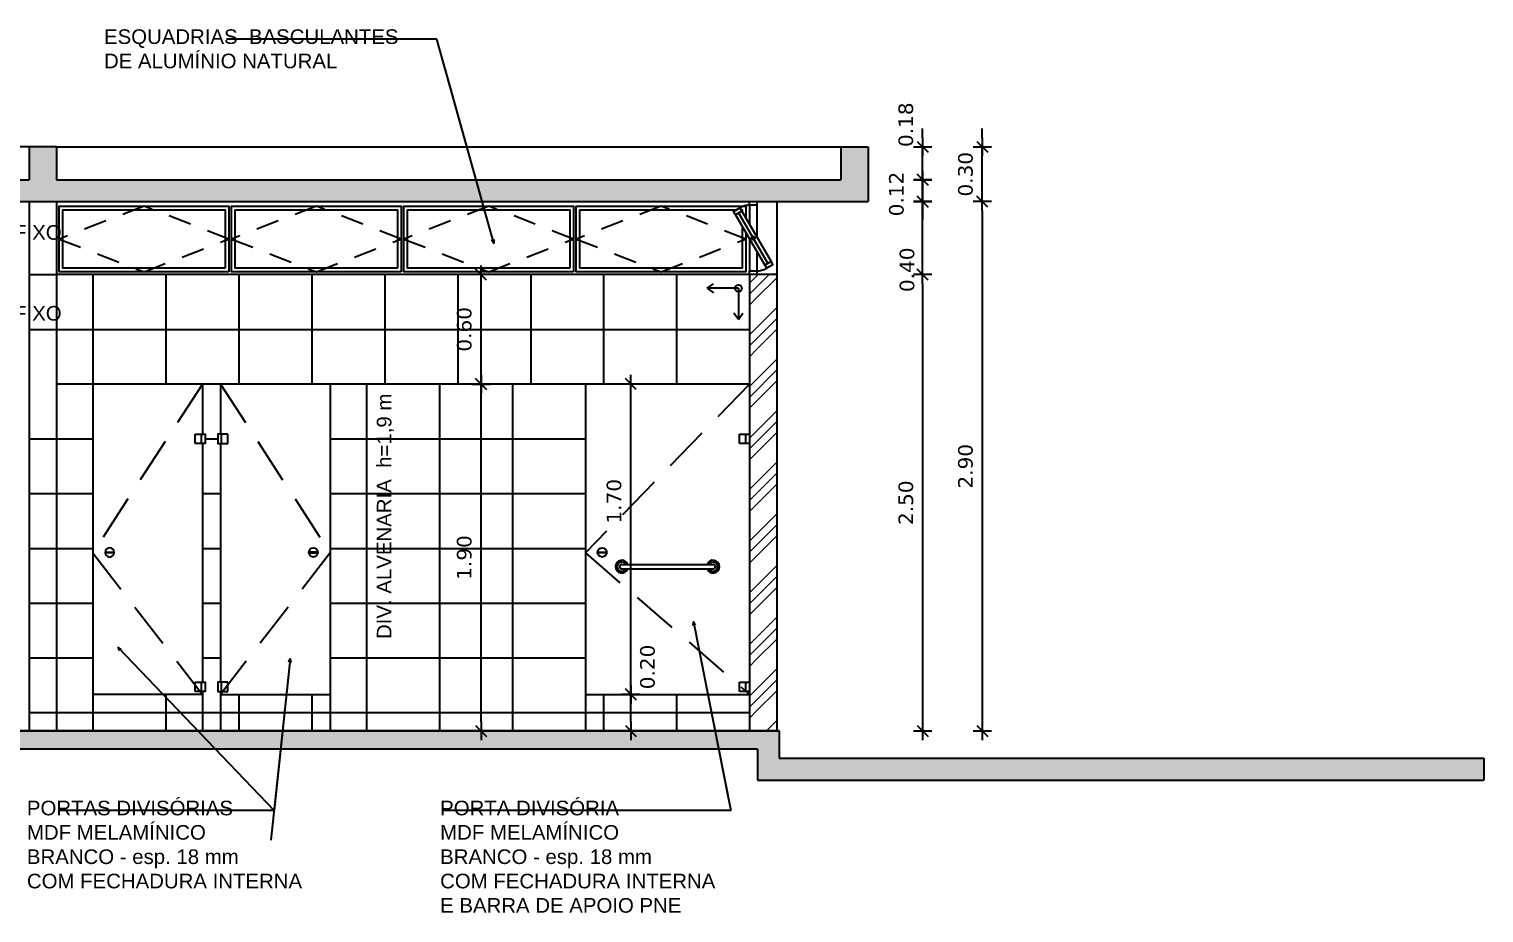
# Model space of a CAD drawing. Header units: inches. Extents: x -64 to 509, y -100 to 268.
# Drawn here: x 7.45 to 15.42, y 10.77 to 15.62 of the extents above; entities that cross this region are included whole.
import ezdxf

# ---------------------------------------------------------------- set-up
doc = ezdxf.new("R2010")
doc.units = ezdxf.units.IN
doc.header["$MEASUREMENT"] = 0
doc.header["$PDMODE"] = 35
for name, pattern in [('HIDDEN', [0.375, 0.25, -0.125]), ('HIDDEN2', [0.1875, 0.125, -0.0625]), ('TRAÇO-2PTOS_P', [0.625, 0.25, -0.125, 0, -0.125, 0, -0.125])]:
    doc.linetypes.add(name, pattern=pattern)
for name, color, linetype in [('A-WC', 1, 'Continuous'), ('ARQ-ALV-PROJEÇÃO', 8, 'TRAÇO-2PTOS_P'), ('ARQ-ALV-VISTA1', 1, 'Continuous'), ('ARQ-ALV-VISTA2', 2, 'Continuous'), ('ARQ-CTA-1_050', 1, 'Continuous'), ('ARQ-CTA-1_200', 1, 'Continuous'), ('ARQ-PIS-VISTA1', 1, 'Continuous'), ('ARQ-PIS-VISTA2', 2, 'Continuous'), ('ARQ-SMB-1_050', 1, 'Continuous'), ('ARQ_ESQUADRIA', 3, 'Continuous'), ('ARQ_REBOCO', 4, 'Continuous'), ('COTA', 1, 'Continuous'), ('ESQUADRIAS', 2, 'Continuous'), ('PAREDE', 4, 'Continuous'), ('PROJEÇÃO', 8, 'HIDDEN'), ('VISTA1', 1, 'Continuous'), ('VISTA2', 3, 'Continuous')]:
    doc.layers.add(name, color=color, linetype=linetype)
doc.layers.add('HAT', color=8, linetype='Continuous', lineweight=15)
doc.styles.add('FNDE Texto Cota 0050', font='verdana.ttf', dxfattribs={"height": 0.08})
doc.styles.add('ROMANS', font='arial.ttf')
doc.dimstyles.new('COTA 50', dxfattribs={"dimtxt": 0.08, "dimasz": 0.02, "dimexe": 0.1, "dimexo": 0.2, "dimgap": 0.025, "dimtad": 1, "dimrnd": 0.01, "dimzin": 4, "dimdsep": 46, "dimtxsty": 'ROMANS', "dimblk": 'ARCHTICK', "dimcen": 0.2, "dimclrd": 1, "dimclrt": 1, "dimadec": 0, "dimazin": 0, "dimtfac": 1.777778, "dimtix": 1, "dimtmove": 2, "dimatfit": 3, "dimldrblk": 'ARCHTICK', "dimfxl": 0.25, "dimfxlon": 1, "dimtolj": 1, "dimtzin": 0, "dimarcsym": 0})
doc.dimstyles.new('FNDE 1-0050', dxfattribs={"dimscale": 5, "dimtxt": 0.08, "dimasz": 0.01, "dimexe": 0.15, "dimexo": 0.15, "dimgap": 0.01, "dimtad": 1, "dimzin": 1, "dimdsep": 46, "dimtxsty": 'FNDE Texto Cota 0050', "dimblk": 'tic', "dimcen": 0.015, "dimdle": 0.15, "dimse1": 1, "dimse2": 1, "dimclrd": 251, "dimclre": 251, "dimclrt": 256, "dimaunit": 1, "dimadec": 3, "dimazin": 0, "dimtfac": 1, "dimtix": 1, "dimtmove": 2, "dimatfit": 3, "dimldrblk": 'tic', "dimfxl": 0.15, "dimtvp": 1, "dimtolj": 1, "dimtzin": 0, "dimarcsym": 0})
pattern_1 = [(95, (0, 0), (0.137888, 0.1157018), [0.01875, -0.20625]), (40, (0, 0), (-0.157498, 0.108442), [0.015, -0.165]), (145.4514, (0.01149, 0.00964), (-0.0196099, 0.2241438), [0.015935, -0.1752855]), (91.1842, (-0.03536, 0.03536), (0.2179233, 0.1594034), [0.028125, -0.309375]), (141.6356, (-0.0172, 0.04864), (-0.0069748, 0.337428), [0.0239026, -0.2629282]), (36.1842, (-0.03536, 0.03536), (-0.006975, 0.337428), [0.0225, -0.2475]), (66, (-0.00884, 0.0442), (0.1766929, 0.0343456), [0.01875, -0.20625]), (11, (-0.00884, 0.0442), (-0.0851771, 0.1712021), [0.015, -0.165]), (116.4514, (0.00589, 0.04706), (0.0915159, 0.2055477), [0.015935, -0.1752855]), (82.5, (0, 0), (-0.0566983, 0.06099745), [0, -0.163, 0, -0.1675, 0, -0.165625]), (52.5, (0, 0), (-0.02321824, 0.11622736), [0, -0.0955, 0, -0.15925, 0, -0.063125]), (12.5, (-0.03942, -0.03942), (0.09835454, 0.0903802), [0, -0.0625, 0, -0.195, 0, -0.25875]), (2.5, (-0.0571, -0.0571), (0.0853975, 0.12078995), [0, -0.08125, 0, -0.1295, 0, -0.18375])]

# ---------------------------------------------------------------- blocks, each defined once
blk = doc.blocks.new('tic')
at = {"color": 251}
for p, q in [((-1, 0), (1, 0)), ((0, -1), (0, 1))]:
    blk.add_line(p, q, dxfattribs=at)
blk.add_line((-0.6, -0.6), (0.6, 0.6))
blk = doc.blocks.new('*D300')
at = {"layer": 'ARQ-CTA-1_050', "color": 251, "lineweight": -2, "transparency": 16777216}
for p, q in [((12.344, 14.7204), (12.344, 14.7704)), ((12.344, 14.2704), (12.344, 14.6704)), ((12.344, 14.2204), (12.344, 14.1704))]:
    blk.add_line(p, q, dxfattribs=at)
at = {"layer": 'DEFPOINTS', "color": 0, "transparency": 16777216}
for p in [(11.1772, 14.6704), (12.344, 14.6704), (11.1272, 14.2704)]:
    blk.add_point(p, dxfattribs=at)
at = {"layer": 'ARQ-CTA-1_050', "color": 251, "lineweight": -2, "transparency": 16777216, "xscale": 0.05, "yscale": 0.05, "zscale": 0.05}
for p, rotation in [((12.344, 14.6704), 270), ((12.344, 14.2704), 90)]:
    blk.add_blockref('tic', p, dxfattribs=dict(at, rotation=rotation))
at = {"layer": 'ARQ-CTA-1_050', "transparency": 16777216, "insert": (12.2588, 14.2969), "char_height": 0.08, "attachment_point": 5, "rotation": 90, "style": 'FNDE Texto Cota 0050'}
blk.add_mtext('\\A1;0.40', dxfattribs=at)
blk = doc.blocks.new('*D301')
at = {"layer": 'ARQ-CTA-1_050', "color": 251, "lineweight": -2, "transparency": 16777216}
for p, q in [((12.344, 14.8404), (12.344, 14.8904)), ((12.344, 14.6704), (12.344, 14.7904)), ((12.344, 14.6204), (12.344, 14.5704))]:
    blk.add_line(p, q, dxfattribs=at)
at = {"layer": 'DEFPOINTS', "color": 0, "transparency": 16777216}
for p in [(11.6272, 14.7904), (12.344, 14.7904), (11.1772, 14.6704)]:
    blk.add_point(p, dxfattribs=at)
at = {"layer": 'ARQ-CTA-1_050', "color": 251, "lineweight": -2, "transparency": 16777216, "xscale": 0.05, "yscale": 0.05, "zscale": 0.05}
for p, rotation in [((12.344, 14.7904), 270), ((12.344, 14.6704), 90)]:
    blk.add_blockref('tic', p, dxfattribs=dict(at, rotation=rotation))
at = {"layer": 'ARQ-CTA-1_050', "transparency": 16777216, "insert": (12.2006, 14.712), "char_height": 0.08, "attachment_point": 5, "rotation": 90, "style": 'FNDE Texto Cota 0050'}
blk.add_mtext('\\A1;0.12', dxfattribs=at)
blk = doc.blocks.new('*D302')
at = {"layer": 'ARQ-CTA-1_050', "color": 251, "lineweight": -2, "transparency": 16777216}
for p, q in [((12.6708, 15.0204), (12.6708, 15.0704)), ((12.6708, 14.6704), (12.6708, 14.9704)), ((12.6708, 14.6204), (12.6708, 14.5704))]:
    blk.add_line(p, q, dxfattribs=at)
at = {"layer": 'DEFPOINTS', "color": 0, "transparency": 16777216}
for p in [(11.5537, 14.9704), (12.6708, 14.9704), (11.0537, 14.6704)]:
    blk.add_point(p, dxfattribs=at)
at = {"layer": 'ARQ-CTA-1_050', "color": 251, "lineweight": -2, "transparency": 16777216, "xscale": 0.05, "yscale": 0.05, "zscale": 0.05}
for p, rotation in [((12.6708, 14.9704), 270), ((12.6708, 14.6704), 90)]:
    blk.add_blockref('tic', p, dxfattribs=dict(at, rotation=rotation))
at = {"layer": 'ARQ-CTA-1_050', "transparency": 16777216, "insert": (12.5791, 14.8204), "char_height": 0.08, "attachment_point": 5, "rotation": 90, "style": 'FNDE Texto Cota 0050'}
blk.add_mtext('\\A1;0.30', dxfattribs=at)
blk = doc.blocks.new('*D303')
at = {"layer": 'ARQ-CTA-1_050', "color": 251, "lineweight": -2, "transparency": 16777216}
for p, q in [((12.344, 15.0204), (12.344, 15.0704)), ((12.344, 14.7904), (12.344, 14.9704)), ((12.344, 14.7404), (12.344, 14.6904))]:
    blk.add_line(p, q, dxfattribs=at)
at = {"layer": 'DEFPOINTS', "color": 0, "transparency": 16777216}
for p in [(11.7772, 14.9704), (12.344, 14.9704), (11.6272, 14.7904)]:
    blk.add_point(p, dxfattribs=at)
at = {"layer": 'ARQ-CTA-1_050', "color": 251, "lineweight": -2, "transparency": 16777216, "xscale": 0.05, "yscale": 0.05, "zscale": 0.05}
for p, rotation in [((12.344, 14.9704), 270), ((12.344, 14.7904), 90)]:
    blk.add_blockref('tic', p, dxfattribs=dict(at, rotation=rotation))
at = {"layer": 'ARQ-CTA-1_050', "transparency": 16777216, "insert": (12.2522, 15.0916), "char_height": 0.08, "attachment_point": 5, "rotation": 90, "style": 'FNDE Texto Cota 0050'}
blk.add_mtext('\\A1;0.18', dxfattribs=at)
blk = doc.blocks.new('dobradiças portas')
at = {"layer": 'ARQ_ESQUADRIA', "color": 1}
for p, q in [((0.0353, -0.175), (0.0003, -0.175)), ((0.0003, -0.225), (0.0353, -0.225)), ((0.0353, -0.225), (0.0353, -0.175)), ((0.0353, -1.5335), (0.0003, -1.5335)), ((0.0003, -1.5835), (0.0353, -1.5835)), ((0.0353, -1.5835), (0.0353, -1.5335))]:
    blk.add_line(p, q, dxfattribs=at)
for points in [[(0.0003, -0.175), (-0.0197, -0.175), (-0.0197, -0.225), (0.0003, -0.225)], [(0.5223, -0.8199), (0.4841, -0.8199), (0.4841, -0.8241), (0.5223, -0.8241)], [(0.0003, -1.5335), (-0.0197, -1.5335), (-0.0197, -1.5835), (0.0003, -1.5835)]]:
    blk.add_lwpolyline(points, close=True, dxfattribs=at)
blk.add_circle((0.5034, -0.8223), 0.025, dxfattribs=at)
blk = doc.blocks.new('*D585')
at = {"layer": 'ARQ-CTA-1_050', "color": 251, "lineweight": -2, "transparency": 16777216}
blk.add_line((10.744, 11.8204), (10.744, 11.9204), dxfattribs=at)
at = {"layer": 'DEFPOINTS', "color": 0, "transparency": 16777216}
for p in [(10.744, 11.9704), (11.9608, 11.9704), (11.9608, 11.7704)]:
    blk.add_point(p, dxfattribs=at)
at = {"layer": 'ARQ-CTA-1_050', "color": 251, "lineweight": -2, "transparency": 16777216, "xscale": 0.05, "yscale": 0.05, "zscale": 0.05}
for p, rotation in [((10.744, 11.9704), 90), ((10.744, 11.7704), 270)]:
    blk.add_blockref('tic', p, dxfattribs=dict(at, rotation=rotation))
at = {"layer": 'ARQ-CTA-1_050', "transparency": 16777216, "insert": (10.8356, 12.1206), "char_height": 0.08, "attachment_point": 5, "rotation": 90, "style": 'FNDE Texto Cota 0050'}
blk.add_mtext('\\A1;0.20', dxfattribs=at)
blk = doc.blocks.new('*D586')
at = {"layer": 'ARQ-CTA-1_050', "color": 251, "lineweight": -2, "transparency": 16777216}
blk.add_line((10.744, 12.0204), (10.744, 13.6204), dxfattribs=at)
at = {"layer": 'DEFPOINTS', "color": 0, "transparency": 16777216}
for p in [(10.744, 13.6704), (11.395, 13.6704), (11.395, 11.9704)]:
    blk.add_point(p, dxfattribs=at)
at = {"layer": 'ARQ-CTA-1_050', "color": 251, "lineweight": -2, "transparency": 16777216, "xscale": 0.05, "yscale": 0.05, "zscale": 0.05}
for p, rotation in [((10.744, 13.6704), 90), ((10.744, 11.9704), 270)]:
    blk.add_blockref('tic', p, dxfattribs=dict(at, rotation=rotation))
at = {"layer": 'ARQ-CTA-1_050', "transparency": 16777216, "insert": (10.6523, 13.0288), "char_height": 0.08, "attachment_point": 5, "rotation": 90, "style": 'FNDE Texto Cota 0050'}
blk.add_mtext('\\A1;1.70', dxfattribs=at)
blk = doc.blocks.new('*D587')
at = {"layer": 'ARQ-CTA-1_050', "color": 251, "lineweight": -2, "transparency": 16777216}
blk.add_line((9.9228, 11.8204), (9.9228, 13.6204), dxfattribs=at)
at = {"layer": 'DEFPOINTS', "color": 0, "transparency": 16777216}
for p in [(9.9228, 13.6704), (10.4504, 13.6704), (10.4504, 11.7704)]:
    blk.add_point(p, dxfattribs=at)
at = {"layer": 'ARQ-CTA-1_050', "color": 251, "lineweight": -2, "transparency": 16777216, "xscale": 0.05, "yscale": 0.05, "zscale": 0.05}
for p, rotation in [((9.9228, 13.6704), 90), ((9.9228, 11.7704), 270)]:
    blk.add_blockref('tic', p, dxfattribs=dict(at, rotation=rotation))
at = {"layer": 'ARQ-CTA-1_050', "transparency": 16777216, "insert": (9.8312, 12.7204), "char_height": 0.08, "attachment_point": 5, "rotation": 90, "style": 'FNDE Texto Cota 0050'}
blk.add_mtext('\\A1;1.90', dxfattribs=at)
blk = doc.blocks.new('*D588')
at = {"layer": 'ARQ-CTA-1_050', "color": 251, "lineweight": -2, "transparency": 16777216}
blk.add_line((9.9228, 13.7204), (9.9228, 14.2204), dxfattribs=at)
at = {"layer": 'DEFPOINTS', "color": 0, "transparency": 16777216}
for p in [(9.9228, 14.2704), (9.965, 14.2704), (10.4504, 13.6704)]:
    blk.add_point(p, dxfattribs=at)
at = {"layer": 'ARQ-CTA-1_050', "color": 251, "lineweight": -2, "transparency": 16777216, "xscale": 0.05, "yscale": 0.05, "zscale": 0.05}
for p, rotation in [((9.9228, 14.2704), 90), ((9.9228, 13.6704), 270)]:
    blk.add_blockref('tic', p, dxfattribs=dict(at, rotation=rotation))
at = {"layer": 'ARQ-CTA-1_050', "transparency": 16777216, "insert": (9.8312, 13.9704), "char_height": 0.08, "attachment_point": 5, "rotation": 90, "style": 'FNDE Texto Cota 0050'}
blk.add_mtext('\\A1;0.60', dxfattribs=at)
blk = doc.blocks.new('*D589')
at = {"layer": 'ARQ-CTA-1_050', "color": 251, "lineweight": -2, "transparency": 16777216}
blk.add_line((12.344, 14.2204), (12.344, 11.8204), dxfattribs=at)
at = {"layer": 'DEFPOINTS', "color": 0, "transparency": 16777216}
for p in [(11.1272, 14.2704), (11.5579, 11.7704), (12.344, 11.7704)]:
    blk.add_point(p, dxfattribs=at)
at = {"layer": 'ARQ-CTA-1_050', "color": 251, "lineweight": -2, "transparency": 16777216, "xscale": 0.05, "yscale": 0.05, "zscale": 0.05}
for p, rotation in [((12.344, 14.2704), 90), ((12.344, 11.7704), 270)]:
    blk.add_blockref('tic', p, dxfattribs=dict(at, rotation=rotation))
at = {"layer": 'ARQ-CTA-1_050', "transparency": 16777216, "insert": (12.2523, 13.0204), "char_height": 0.08, "attachment_point": 5, "rotation": 90, "style": 'FNDE Texto Cota 0050'}
blk.add_mtext('\\A1;2.50', dxfattribs=at)
blk = doc.blocks.new('*D590')
at = {"layer": 'ARQ-CTA-1_050', "color": 251, "lineweight": -2, "transparency": 16777216}
blk.add_line((12.6708, 14.6204), (12.6708, 11.8204), dxfattribs=at)
at = {"layer": 'DEFPOINTS', "color": 0, "transparency": 16777216}
for p in [(12.6208, 14.6704), (11.8847, 11.7704), (12.6708, 11.7704)]:
    blk.add_point(p, dxfattribs=at)
at = {"layer": 'ARQ-CTA-1_050', "color": 251, "lineweight": -2, "transparency": 16777216, "xscale": 0.05, "yscale": 0.05, "zscale": 0.05}
for p, rotation in [((12.6708, 14.6704), 90), ((12.6708, 11.7704), 270)]:
    blk.add_blockref('tic', p, dxfattribs=dict(at, rotation=rotation))
at = {"layer": 'ARQ-CTA-1_050', "transparency": 16777216, "insert": (12.5791, 13.2204), "char_height": 0.08, "attachment_point": 5, "rotation": 90, "style": 'FNDE Texto Cota 0050'}
blk.add_mtext('\\A1;2.90', dxfattribs=at)
blk = doc.blocks.new('_ArchTick')
at = {"color": 0, "linetype": 'ByBlock', "const_width": 0.15}
blk.add_lwpolyline([(-0.5, -0.5), (0.5, 0.5)], dxfattribs=at)

msp = doc.modelspace()

# ---------------------------------------------------------------- hatches: boundary and pattern name
at = {"layer": 'COTA'}
h = msp.add_hatch(dxfattribs=at)
h.set_pattern_fill('AR-CONC', color=256, scale=0.025, angle=45, style=0)
h.set_pattern_definition(pattern_1)
h.paths.add_polyline_path([(12.045, 14.9704), (11.895, 14.9704), (11.895, 14.7904), (7.595, 14.7904), (7.595, 14.9704), (7.445, 14.9704), (7.445, 14.7904), (5.345, 14.7904), (5.345, 14.9704), (5.195, 14.9704), (5.195, 14.7904), (2.295, 14.7904), (2.295, 14.9704), (2.145, 14.9704), (2.145, 14.7904), (1.37, 14.7904), (0.595, 14.7904), (0.595, 14.9704), (0.445, 14.9704), (0.445, 14.7904), (-2.455, 14.7904), (-2.455, 14.9704), (-2.605, 14.9704), (-2.605, 14.7904), (-4.705, 14.7904), (-4.705, 14.9704), (-4.855, 14.9704), (-4.855, 14.7904), (-9.155, 14.7904), (-9.155, 14.9704), (-9.305, 14.9704), (-9.305, 14.6704), (1.37, 14.6704), (12.045, 14.6704)])
h = msp.add_hatch(dxfattribs=at)
h.set_pattern_fill('AR-CONC', color=256, scale=0.025, angle=45, style=0)
h.set_pattern_definition(pattern_1)
h.paths.add_polyline_path([(-8.805, 11.7704), (-8.805, 11.6204), (-10.9512, 11.6204), (-10.9512, 11.5004), (-8.685, 11.5004), (-8.685, 11.6704), (1.37, 11.6704), (11.4379, 11.6704), (11.4379, 11.5004), (15.4212, 11.5004), (15.4212, 11.6204), (11.5579, 11.6204), (11.5579, 11.7704), (3.395, 11.7704), (3.395, 11.7404), (2.295, 11.7404), (1.37, 11.7604), (0.445, 11.7604), (0.445, 11.7404), (-0.655, 11.7404)])
at = {"layer": 'HAT'}
h = msp.add_hatch(dxfattribs=at)
h.set_pattern_fill('GOST_GROUND', color=256, scale=0.02, style=0)
h.set_pattern_definition([(45, (0, 0), (0.2828427, -2e-17), [0.4]), (45, (0.06, 0), (0.2828427, -2e-17), [0.4]), (45, (0.12, 0), (0.2828427, -2e-17), [0.4])])
h.paths.add_polyline_path([(11.395, 11.7704), (11.545, 11.7704), (11.545, 14.2704), (11.395, 14.2704)])

# ---------------------------------------------------------------- linework, layer by layer
at = {"layer": 'A-WC', "color": 2}
for p, q in [((10.695, 12.6829), (11.195, 12.6829)), ((10.695, 12.6579), (11.195, 12.6579))]:
    msp.add_line(p, q, dxfattribs=at)
for centre, radius, start, end in [((10.695, 12.6704), 0.035, 20.92483, 339.07517), ((10.695, 12.6704), 0.025, 30, 330), ((10.695, 12.6704), 0.0125, 90, 270), ((11.195, 12.6704), 0.035, 200.92483, 159.07517), ((11.195, 12.6704), 0.025, 210, 150), ((11.195, 12.6704), 0.0125, 270, 90)]:
    msp.add_arc(centre, radius, start, end, dxfattribs=at)
at = {"layer": 'ARQ-ALV-PROJEÇÃO', "linetype": 'HIDDEN2'}
for points in [[(8.54, 14.4654), (8.075, 14.6454), (7.61, 14.4654), (8.075, 14.2854)], [(9.485, 14.4654), (9.02, 14.6454), (8.555, 14.4654), (9.02, 14.2854)], [(10.43, 14.4654), (9.965, 14.6454), (9.5, 14.4654), (9.965, 14.2854)], [(11.375, 14.4654), (10.91, 14.6454), (10.445, 14.4654), (10.91, 14.2854)]]:
    msp.add_lwpolyline(points, close=True, dxfattribs=at)
msp.add_circle((11.415, 14.4704), 0.00915, dxfattribs=at)
for centre, radius, start, end in [((11.3954, 14.5429), 0.1075, 90.2285, 119.98481), ((11.4278, 14.4228), 0.1326, 273.09592, 297.11739)]:
    msp.add_arc(centre, radius, start, end, dxfattribs=at)
at = {"layer": 'ARQ-ALV-VISTA1'}
msp.add_line((11.395, 14.2704), (7.595, 14.2704), dxfattribs=at)
at = {"layer": 'ARQ-ALV-VISTA2'}
msp.add_line((11.3345, 14.6086), (11.4955, 14.3321), dxfattribs=at)
for points in [[(11.3518, 14.6187), (11.3172, 14.5986), (11.3072, 14.6159), (11.3417, 14.636)], [(11.435, 14.6504), (11.395, 14.6504), (11.395, 14.6704), (11.435, 14.6704)], [(11.435, 14.2704), (11.395, 14.2704), (11.395, 14.2904), (11.435, 14.2904)], [(11.5128, 14.3422), (11.4782, 14.322), (11.4883, 14.3048), (11.5229, 14.3249)]]:
    msp.add_lwpolyline(points, close=True, dxfattribs=at)
at = {"layer": 'ARQ-CTA-1_050', "color": 3}
for points in [[(11.1632, 14.1954), (11.1969, 14.2199)], [(11.3339, 14.1954), (11.1632, 14.1954)], [(11.3339, 14.1954), (11.1632, 14.1954)], [(11.1632, 14.1954), (11.1969, 14.1708)], [(11.3339, 14.1954), (11.3339, 14.0247)], [(11.3339, 14.0247), (11.3093, 14.0584)], [(11.3339, 14.0247), (11.3585, 14.0584)]]:
    msp.add_lwpolyline(points, dxfattribs=at)
msp.add_circle((11.3339, 14.1954), 0.0186, dxfattribs=at)
at = {"layer": 'ARQ-CTA-1_200'}
for p, q in [((11.3172, 14.5986), (11.4782, 14.322)), ((11.3518, 14.6187), (11.5128, 14.3422)), ((11.395, 14.6504), (11.395, 14.5445)), ((11.435, 14.6504), (11.435, 14.4758)), ((11.545, 14.6704), (11.545, 14.2704)), ((11.395, 14.465), (11.395, 14.2904)), ((11.435, 14.3963), (11.435, 14.2904))]:
    msp.add_line(p, q, dxfattribs=at)
at = {"layer": 'ARQ-PIS-VISTA1', "color": 252}
for p, q in [((7.445, 14.2704), (7.595, 14.2704)), ((7.795, 14.2704), (7.795, 13.6704)), ((8.195, 14.2704), (8.195, 13.6704)), ((8.595, 14.2704), (8.595, 13.6704)), ((8.995, 14.2704), (8.995, 13.6704)), ((9.395, 14.2704), (9.395, 13.6704)), ((9.795, 14.2704), (9.795, 13.6704)), ((10.195, 14.2704), (10.195, 13.6704)), ((10.595, 14.2704), (10.595, 13.6704)), ((10.995, 14.2704), (10.995, 13.6704)), ((7.445, 13.9704), (11.395, 13.9704)), ((9.695, 13.6704), (9.695, 11.7704)), ((10.095, 13.6704), (10.095, 11.7704)), ((7.445, 13.3704), (7.795, 13.3704)), ((8.4097, 13.3704), (8.4803, 13.3704)), ((9.095, 13.3704), (10.495, 13.3704)), ((7.445, 13.0704), (7.795, 13.0704)), ((8.395, 13.0704), (8.495, 13.0704)), ((9.095, 13.0704), (10.495, 13.0704)), ((7.445, 12.7704), (7.795, 12.7704)), ((8.395, 12.7704), (8.495, 12.7704)), ((9.095, 12.7704), (10.495, 12.7704)), ((7.445, 12.4704), (7.795, 12.4704)), ((8.395, 12.4704), (8.495, 12.4704)), ((9.095, 12.4704), (10.495, 12.4704)), ((7.445, 12.1704), (7.795, 12.1704)), ((8.395, 12.1704), (8.495, 12.1704)), ((9.095, 12.1704), (10.495, 12.1704)), ((8.195, 11.9704), (8.195, 11.7704)), ((8.595, 11.9704), (8.595, 11.7704)), ((8.995, 11.9704), (8.995, 11.7704)), ((10.595, 11.9704), (10.595, 11.7704)), ((10.995, 11.9704), (10.995, 11.7704)), ((7.445, 11.8704), (11.395, 11.8704))]:
    msp.add_line(p, q, dxfattribs=at)
at = {"layer": 'ARQ-PIS-VISTA2'}
msp.add_line((10.495, 13.6704), (9.295, 13.6704), dxfattribs=at)
at = {"layer": 'ARQ_ESQUADRIA', "color": 1}
for p, q in [((11.34, 13.3454), (11.34, 13.3954)), ((11.34, 13.3954), (11.375, 13.3954)), ((11.34, 13.3454), (11.34, 13.3954)), ((11.34, 13.3954), (11.375, 13.3954)), ((11.375, 13.3454), (11.34, 13.3454)), ((11.375, 13.3454), (11.34, 13.3454)), ((11.34, 11.9869), (11.34, 12.0369)), ((11.34, 12.0369), (11.375, 12.0369)), ((11.34, 11.9869), (11.34, 12.0369)), ((11.34, 12.0369), (11.375, 12.0369)), ((11.375, 11.9869), (11.34, 11.9869)), ((11.375, 11.9869), (11.34, 11.9869))]:
    msp.add_line(p, q, dxfattribs=at)
for points in [[(11.375, 13.3954), (11.395, 13.3954), (11.395, 13.3454), (11.375, 13.3454)], [(11.375, 13.3954), (11.395, 13.3954), (11.395, 13.3454), (11.375, 13.3454)], [(10.5677, 12.7504), (10.6059, 12.7504), (10.6059, 12.7463), (10.5677, 12.7463)], [(11.375, 12.0369), (11.395, 12.0369), (11.395, 11.9869), (11.375, 11.9869)], [(11.375, 12.0369), (11.395, 12.0369), (11.395, 11.9869), (11.375, 11.9869)]]:
    msp.add_lwpolyline(points, close=True, dxfattribs=at)
msp.add_circle((10.5867, 12.7481), 0.025, dxfattribs=at)
at = {"layer": 'ARQ_REBOCO'}
for p, q in [((7.595, 14.9704), (7.445, 14.9704)), ((7.445, 14.9704), (7.445, 14.7904)), ((7.595, 14.9704), (7.595, 14.7904)), ((11.895, 14.9704), (11.895, 14.7904)), ((11.895, 14.9704), (12.045, 14.9704)), ((12.045, 14.9704), (12.045, 14.6704)), ((5.345, 14.7904), (7.445, 14.7904)), ((7.595, 14.7904), (11.895, 14.7904)), ((1.37, 14.6704), (12.045, 14.6704)), ((11.5579, 11.7704), (3.395, 11.7704)), ((11.5579, 11.7704), (11.5579, 11.6204)), ((11.5579, 11.7704), (11.5579, 11.6204)), ((11.4379, 11.6704), (1.37, 11.6704)), ((11.4379, 11.6704), (11.4379, 11.5004)), ((11.5579, 11.6204), (15.4212, 11.6204)), ((11.5579, 11.6204), (15.4212, 11.6204)), ((15.4212, 11.6204), (15.4212, 11.5004)), ((11.4379, 11.5004), (15.4212, 11.5004))]:
    msp.add_line(p, q, dxfattribs=at)
at = {"layer": 'ARQ_REBOCO', "ltscale": 10}
for p, q in [((11.545, 14.2704), (11.395, 14.2704)), ((11.395, 14.2704), (11.395, 11.7704)), ((11.545, 14.2704), (11.545, 11.7704))]:
    msp.add_line(p, q, dxfattribs=at)
at = {"layer": 'PAREDE', "color": 5}
msp.add_line((3.395, 11.7704), (11.5579, 11.7704), dxfattribs=at)
msp.add_line((3.395, 11.7704), (11.5579, 11.7704), dxfattribs=at)
at = {"layer": 'PROJEÇÃO'}
for points in [[(8.395, 13.6704), (7.795, 12.7454), (8.395, 11.9704)], [(8.495, 13.6704), (9.095, 12.7454), (8.495, 11.9704)], [(11.395, 13.6704), (10.495, 12.7454), (11.395, 11.9704)]]:
    msp.add_lwpolyline(points, dxfattribs=at)
at = {"layer": 'VISTA1'}
for p, q in [((7.445, 14.9704), (2.87, 14.9704)), ((7.595, 14.9704), (11.895, 14.9704)), ((9.095, 13.6704), (7.795, 13.6704)), ((7.795, 13.6704), (7.795, 11.7704)), ((7.795, 13.6704), (7.795, 13.3954)), ((8.395, 13.6704), (8.395, 13.3954)), ((8.495, 13.6704), (8.495, 13.3954)), ((8.395, 13.3454), (8.395, 12.0369)), ((8.495, 13.3454), (8.495, 12.0369)), ((8.495, 13.3454), (8.495, 12.0369)), ((8.395, 11.9704), (7.795, 11.9704)), ((8.395, 11.9869), (8.395, 11.7704)), ((8.495, 11.9869), (8.495, 11.7704)), ((8.495, 11.9704), (9.095, 11.9704))]:
    msp.add_line(p, q, dxfattribs=at)
at = {"layer": 'VISTA1', "color": 2}
for p, q in [((9.295, 13.6704), (9.295, 11.7704)), ((11.395, 13.6704), (10.495, 13.6704)), ((10.495, 13.6704), (10.495, 11.7704)), ((10.495, 13.6704), (10.495, 11.9204)), ((10.495, 11.9704), (11.395, 11.9704))]:
    msp.add_line(p, q, dxfattribs=at)
at = {"layer": 'VISTA1'}
for points in [[(8.54, 14.2854), (7.61, 14.2854), (7.61, 14.6454), (8.54, 14.6454)], [(8.52, 14.3054), (7.63, 14.3054), (7.63, 14.6254), (8.52, 14.6254)], [(9.485, 14.2854), (8.555, 14.2854), (8.555, 14.6454), (9.485, 14.6454)], [(9.465, 14.3054), (8.575, 14.3054), (8.575, 14.6254), (9.465, 14.6254)], [(10.43, 14.2854), (9.5, 14.2854), (9.5, 14.6454), (10.43, 14.6454)], [(10.41, 14.3054), (9.52, 14.3054), (9.52, 14.6254), (10.41, 14.6254)]]:
    msp.add_lwpolyline(points, close=True, dxfattribs=at)
for points in [[(11.375, 14.4993), (11.375, 14.2854), (10.445, 14.2854), (10.445, 14.6454), (11.375, 14.6454), (11.375, 14.5788)], [(11.355, 14.5337), (11.355, 14.3054), (10.465, 14.3054), (10.465, 14.6254), (11.3235, 14.6254)], [(11.3479, 14.6254), (11.355, 14.6254), (11.355, 14.6131)], [(7.795, 13.6704), (7.595, 13.6704)], [(9.295, 13.6704), (9.095, 13.6704), (9.095, 11.7704)]]:
    msp.add_lwpolyline(points, dxfattribs=at)
at = {"layer": 'VISTA2'}
for p, q in [((7.445, 14.6704), (7.445, 14.2704)), ((7.595, 14.6704), (7.595, 14.2704)), ((7.445, 14.2704), (7.445, 11.7704)), ((7.595, 14.2704), (7.595, 11.7704))]:
    msp.add_line(p, q, dxfattribs=at)

# ---------------------------------------------------------------- block references
at = {"layer": 'ESQUADRIAS', "color": 1, "ltscale": 10, "xscale": -1}
msp.add_blockref('dobradiças portas', (8.39, 13.5704), dxfattribs=at)
at = {"layer": 'ESQUADRIAS', "color": 1, "ltscale": 10}
msp.add_blockref('dobradiças portas', (8.5, 13.5704), dxfattribs=at)

# ---------------------------------------------------------------- texts
at = {"layer": 'COTA', "char_height": 0.08, "style": 'ROMANS'}
for s, insert, width, attachment_point in [('ESQUADRIAS  BASCULANTES  \\PDE ALUMÍNIO NATURAL  ', (7.8557, 15.6143), 1.966322, 1), ('VIDRO FIXO', (7.6235, 14.5416), 1.365309, 3), ('VIDRO FIXO', (7.6235, 14.0984), 1.365309, 3), ('PORTAS DIVISÓRIAS\\PMDF MELAMÍNICO \\PBRANCO - esp. 18 mm\\PCOM FECHADURA INTERNA\\P ', (7.4331, 11.3877), 1.548068, 1), ('PORTA DIVISÓRIA\\PMDF MELAMÍNICO \\PBRANCO - esp. 18 mm\\PCOM FECHADURA INTERNA\\PE BARRA DE APOIO PNE', (9.6987, 11.3877), 1.548068, 1)]:
    msp.add_mtext(s, dxfattribs=dict(at, insert=insert, width=width, attachment_point=attachment_point))
at = {"layer": 'COTA', "insert": (9.3515, 13.6183), "char_height": 0.08, "width": 1.365309, "attachment_point": 3, "rotation": 90, "style": 'ROMANS'}
msp.add_mtext(' DIV. ALVENARIA  h=1,9 m', dxfattribs=at)

# ---------------------------------------------------------------- dimensions: what is measured, and where the dimension line sits
at = {"layer": 'ARQ-CTA-1_050'}
for base, p1, p2, picture, middle in [((12.344, 14.9704), (11.6272, 14.7904), (11.7772, 14.9704), '*D303', (12.2522, 15.0916)), ((12.344, 14.7904), (11.1772, 14.6704), (11.6272, 14.7904), '*D301', (12.2006, 14.712)), ((12.344, 14.6704), (11.1272, 14.2704), (11.1772, 14.6704), '*D300', (12.2588, 14.2969)), ((10.744, 13.6704), (11.395, 11.9704), (11.395, 13.6704), '*D586', (10.6523, 13.0288)), ((10.744, 11.9704), (11.9608, 11.7704), (11.9608, 11.9704), '*D585', (10.8356, 12.1206))]:
    dim = msp.add_linear_dim(base=base, p1=p1, p2=p2, angle=90, dimstyle='FNDE 1-0050', dxfattribs=at)
    dim.commit()
    dim.dimension.update_dxf_attribs({"geometry": picture, "text_midpoint": middle, "dimtype": 160})
for base, p1, p2, picture, middle in [((12.6708, 14.9704), (11.0537, 14.6704), (11.5537, 14.9704), '*D302', (12.5791, 14.8204)), ((12.6708, 11.7704), (12.6208, 14.6704), (11.8847, 11.7704), '*D590', (12.5791, 13.2204)), ((9.9228, 14.2704), (10.4504, 13.6704), (9.965, 14.2704), '*D588', (9.8312, 13.9704)), ((12.344, 11.7704), (11.1272, 14.2704), (11.5579, 11.7704), '*D589', (12.2523, 13.0204)), ((9.9228, 13.6704), (10.4504, 11.7704), (10.4504, 13.6704), '*D587', (9.8312, 12.7204))]:
    dim = msp.add_linear_dim(base=base, p1=p1, p2=p2, angle=90, dimstyle='FNDE 1-0050', dxfattribs=at)
    dim.commit()
    dim.dimension.update_dxf_attribs({"geometry": picture, "text_midpoint": middle})

# ---------------------------------------------------------------- leaders
at = {"layer": 'ARQ-SMB-1_050', "annotation_type": 0, "has_hookline": 1, "hookline_direction": 1}
msp.add_leader([(9.9931, 14.4429), (9.6808, 15.561), (9.5515, 15.561)], dimstyle='COTA 50', override={"dimldrblk": 'Open30'}, dxfattribs=at)
at = {"layer": 'COTA', "annotation_type": 0, "has_hookline": 1, "hookline_direction": 1}
for points in [[(11.0876, 12.3677), (11.2923, 11.3349), (10.7414, 11.3349)], [(7.933, 12.2272), (8.7885, 11.3349), (8.6295, 11.3349)], [(8.8771, 12.1658), (8.7885, 11.3349), (8.6295, 11.3349)]]:
    msp.add_leader(points, dimstyle='COTA 50', override={"dimldrblk": 'Open30'}, dxfattribs=at)

doc.saveas('drawing.dxf')
